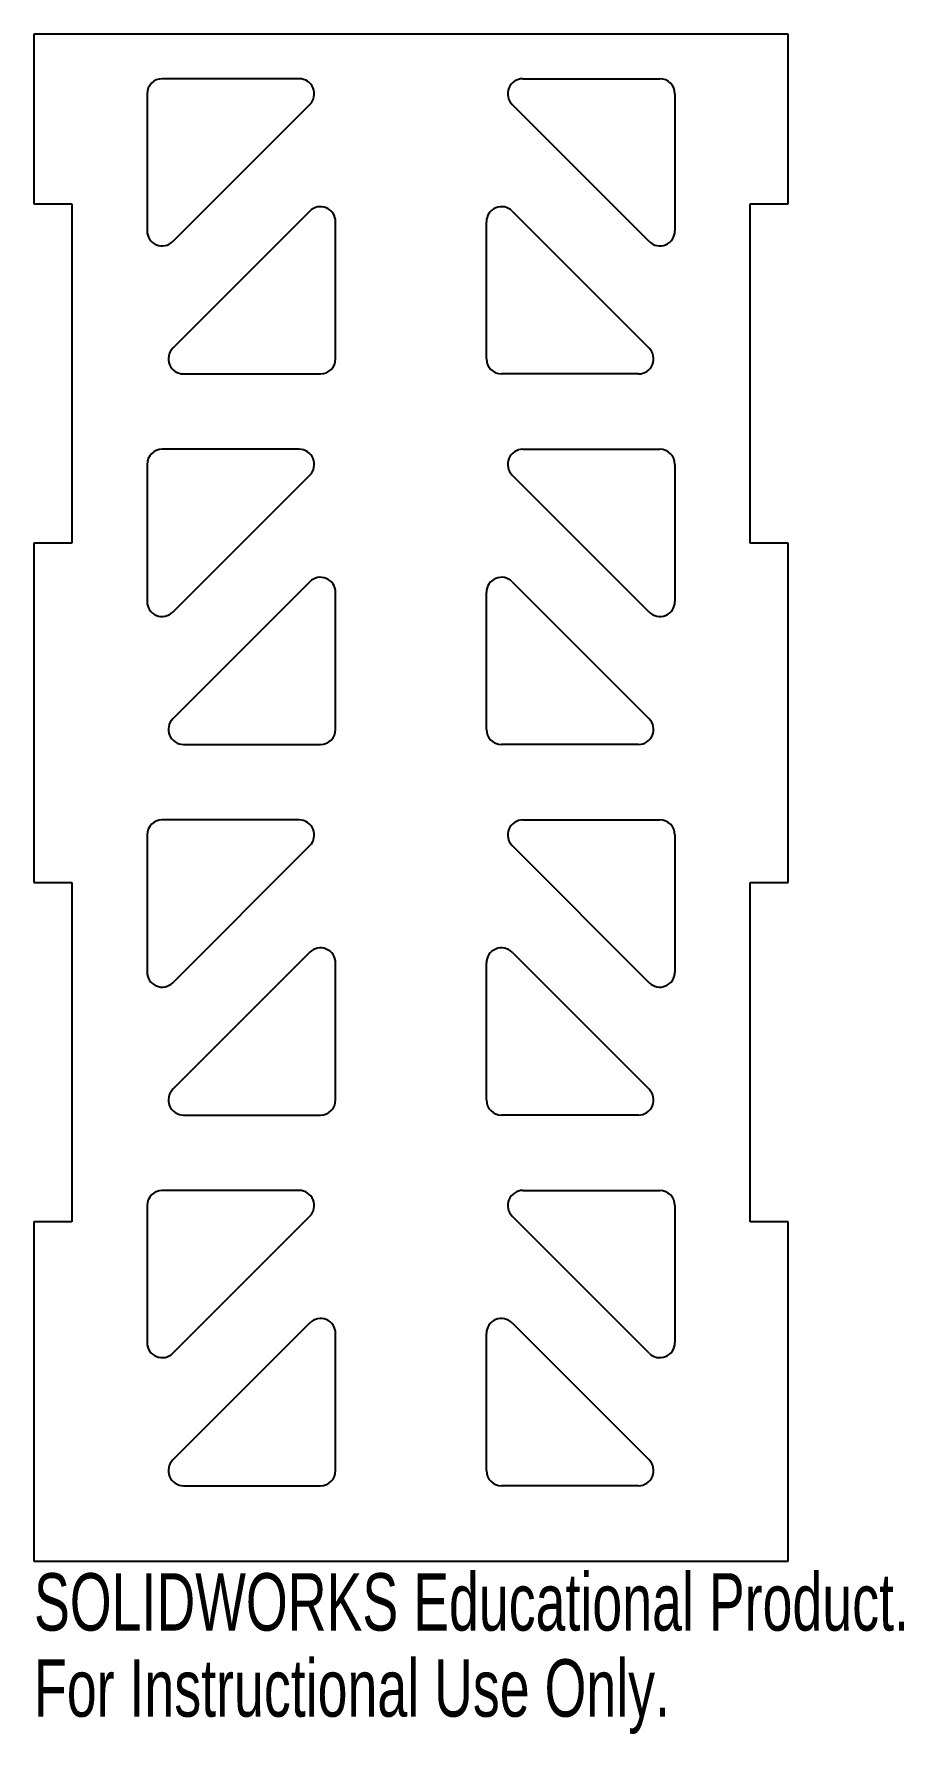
# Model space of a CAD drawing. Header units: inches. Extents: x -1.25 to 1.63, y -2.81 to 2.82.
import ezdxf

# ---------------------------------------------------------------- set-up
doc = ezdxf.new("R2010")
doc.units = ezdxf.units.IN
doc.header["$MEASUREMENT"] = 0
doc.styles.add('SLDTEXTSTYLE0', font='TXT', dxfattribs={"width": 0.7})

msp = doc.modelspace()

# ---------------------------------------------------------------- linework, layer by layer
at = {"color": 7, "linetype": 'Continuous', "lineweight": 25}
for p, q in [((-1.25, 2.8243), (-1.25, 2.2618)), ((1.25, 2.8243), (-1.25, 2.8243)), ((1.25, 2.2618), (1.25, 2.8243)), ((-0.3707, 2.6761), (-0.825, 2.6761)), ((0.3707, 2.6761), (0.825, 2.6761)), ((-0.875, 2.6261), (-0.875, 2.1718)), ((0.875, 2.6261), (0.875, 2.1718)), ((-0.7896, 2.1364), (-0.3354, 2.5907)), ((0.7896, 2.1364), (0.3354, 2.5907)), ((-1.25, 2.2618), (-1.125, 2.2618)), ((-1.125, 2.2618), (-1.125, 1.1368)), ((1.125, 1.1368), (1.125, 2.2618)), ((1.125, 2.2618), (1.25, 2.2618)), ((-0.3354, 2.2371), (-0.7896, 1.7829)), ((-0.25, 1.7475), (-0.25, 2.2018)), ((0.25, 1.7475), (0.25, 2.2018)), ((0.3354, 2.2371), (0.7896, 1.7829)), ((-0.7543, 1.6975), (-0.3, 1.6975)), ((0.7543, 1.6975), (0.3, 1.6975)), ((-0.3707, 1.4475), (-0.825, 1.4475)), ((0.3707, 1.4475), (0.825, 1.4475)), ((-0.875, 1.3975), (-0.875, 0.9432)), ((-0.7896, 0.9079), (-0.3354, 1.3621)), ((0.7896, 0.9079), (0.3354, 1.3621)), ((0.875, 1.3975), (0.875, 0.9432)), ((-1.125, 1.1368), (-1.25, 1.1368)), ((-1.25, 1.1368), (-1.25, 0.0118)), ((1.25, 1.1368), (1.125, 1.1368)), ((1.25, 0.0118), (1.25, 1.1368)), ((-0.3354, 1.0086), (-0.7896, 0.5543)), ((-0.25, 0.519), (-0.25, 0.9732)), ((0.25, 0.519), (0.25, 0.9732)), ((0.3354, 1.0086), (0.7896, 0.5543)), ((-0.7543, 0.469), (-0.3, 0.469)), ((0.7543, 0.469), (0.3, 0.469)), ((-0.3707, 0.219), (-0.825, 0.219)), ((0.3707, 0.219), (0.825, 0.219)), ((-0.875, 0.169), (-0.875, -0.2853)), ((-0.7896, -0.3207), (-0.3354, 0.1336)), ((0.7896, -0.3207), (0.3354, 0.1336)), ((0.875, 0.169), (0.875, -0.2853)), ((-1.25, 0.0118), (-1.125, 0.0118)), ((-1.125, 0.0118), (-1.125, -1.1132)), ((1.125, -1.1132), (1.125, 0.0118)), ((1.125, 0.0118), (1.25, 0.0118)), ((-0.3354, -0.22), (-0.7896, -0.6742)), ((0.3354, -0.22), (0.7896, -0.6742)), ((-0.25, -0.7096), (-0.25, -0.2553)), ((0.25, -0.7096), (0.25, -0.2553)), ((-0.7543, -0.7596), (-0.3, -0.7596)), ((0.7543, -0.7596), (0.3, -0.7596)), ((-0.3707, -1.0096), (-0.825, -1.0096)), ((0.3707, -1.0096), (0.825, -1.0096)), ((-0.875, -1.0596), (-0.875, -1.5139)), ((0.875, -1.0596), (0.875, -1.5139)), ((-1.125, -1.1132), (-1.25, -1.1132)), ((-1.25, -1.1132), (-1.25, -2.2382)), ((-0.7896, -1.5492), (-0.3354, -1.095)), ((0.7896, -1.5492), (0.3354, -1.095)), ((1.25, -1.1132), (1.125, -1.1132)), ((1.25, -2.2382), (1.25, -1.1132)), ((-0.3354, -1.4485), (-0.7896, -1.9028)), ((0.3354, -1.4485), (0.7896, -1.9028)), ((-0.25, -1.9382), (-0.25, -1.4839)), ((0.25, -1.9382), (0.25, -1.4839)), ((-0.7543, -1.9882), (-0.3, -1.9882)), ((0.7543, -1.9882), (0.3, -1.9882)), ((-1.25, -2.2382), (1.25, -2.2382))]:
    msp.add_line(p, q, dxfattribs=at)
for centre, start, end in [((-0.825, 2.6261), 90, 180), ((-0.3707, 2.6261), 315, 90), ((0.3707, 2.6261), 90, 225), ((0.825, 2.6261), 0, 90), ((-0.3, 2.2018), 0, 135), ((0.3, 2.2018), 45, 180), ((-0.825, 2.1718), 180, 315), ((0.825, 2.1718), 225, 0), ((-0.7543, 1.7475), 135, 270), ((-0.3, 1.7475), 270, 0), ((0.3, 1.7475), 180, 270), ((0.7543, 1.7475), 270, 45), ((-0.825, 1.3975), 90, 180), ((-0.3707, 1.3975), 315, 90), ((0.3707, 1.3975), 90, 225), ((0.825, 1.3975), 0, 90), ((-0.3, 0.9732), 0, 135), ((0.3, 0.9732), 45, 180), ((-0.825, 0.9432), 180, 315), ((0.825, 0.9432), 225, 0), ((-0.7543, 0.519), 135, 270), ((-0.3, 0.519), 270, 0), ((0.3, 0.519), 180, 270), ((0.7543, 0.519), 270, 45), ((-0.825, 0.169), 90, 180), ((-0.3707, 0.169), 315, 90), ((0.3707, 0.169), 90, 225), ((0.825, 0.169), 0, 90), ((-0.3, -0.2553), 0, 135), ((0.3, -0.2553), 45, 180), ((-0.825, -0.2853), 180, 315), ((0.825, -0.2853), 225, 0), ((-0.7543, -0.7096), 135, 270), ((0.7543, -0.7096), 270, 45), ((-0.3, -0.7096), 270, 0), ((0.3, -0.7096), 180, 270), ((-0.825, -1.0596), 90, 180), ((-0.3707, -1.0596), 315, 90), ((0.3707, -1.0596), 90, 225), ((0.825, -1.0596), 0, 90), ((-0.3, -1.4839), 0, 135), ((0.3, -1.4839), 45, 180), ((-0.825, -1.5139), 180, 315), ((0.825, -1.5139), 225, 0), ((-0.7543, -1.9382), 135, 270), ((0.7543, -1.9382), 270, 45), ((-0.3, -1.9382), 270, 0), ((0.3, -1.9382), 180, 270)]:
    msp.add_arc(centre, 0.05, start, end, dxfattribs=at)

# ---------------------------------------------------------------- texts
at = {"color": 7, "linetype": 'Continuous', "char_height": 0.1903, "attachment_point": 1, "style": 'SLDTEXTSTYLE0'}
for s, insert in [('SOLIDWORKS Educational Product.', (-1.25, -2.2783)), ('For Instructional Use Only.', (-1.25, -2.5637))]:
    msp.add_mtext(s, dxfattribs=dict(at, insert=insert))

doc.saveas('drawing.dxf')
